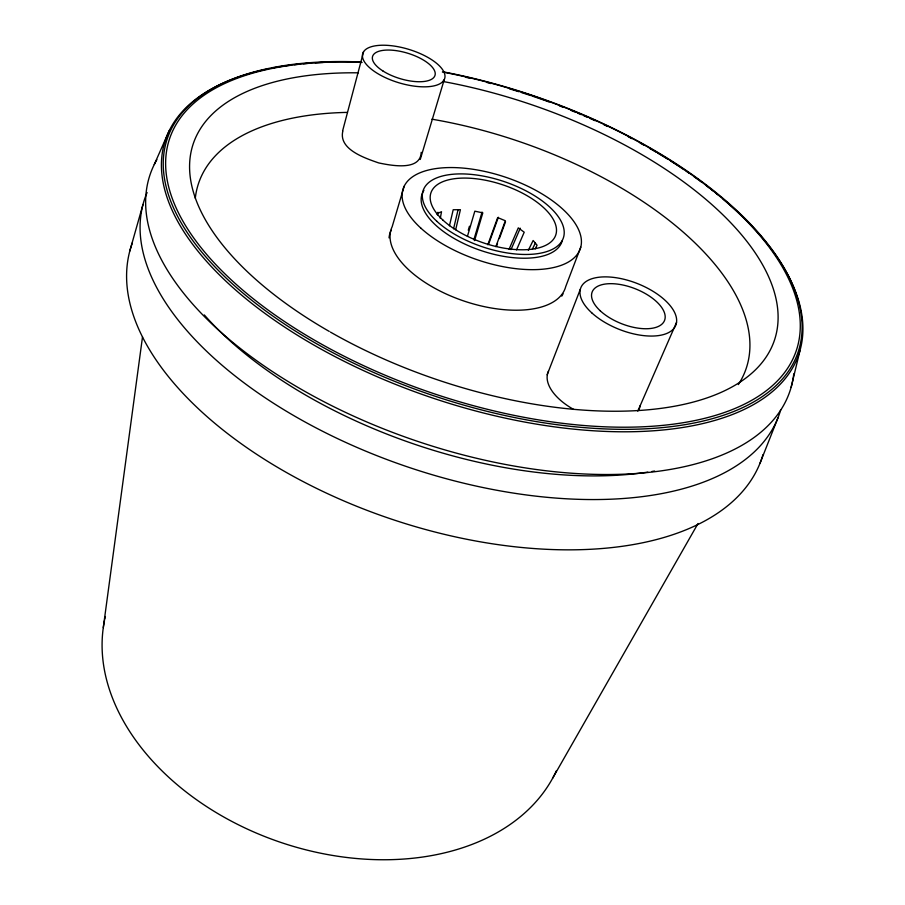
<?xml version="1.0" encoding="UTF-8"?>
<svg xmlns="http://www.w3.org/2000/svg" width="905" height="905" viewBox="0 0 905 905"><rect width="100%" height="100%" fill="white"/><g stroke="black" fill="none" stroke-linecap="round" stroke-linejoin="round"><path stroke-width="1.36" d="M103.294 627.617L142.515 336.909M437.466 214.949L437.963 212.279M440.271 218.388L441.527 211.713L436.549 213.806M449.446 225.798L453.201 209.745L460.407 209.7L455.679 229.712M453.575 228.773L457.975 210.118M791.117 387.306L799.941 350.699M342.599 130.954L363.561 51.811M129.777 251.138L142.979 204.53M468.281 230.209L469.446 226.25M467.433 236.307L474.831 211.182L482.818 212.867L474.571 240.594M404.184 186.249L392.182 226.669A91.891 44.82 18.7 0 0 462.817 300.641A91.891 44.82 18.7 0 0 565.727 286.568L580.75 247.144M473.847 239.78L482.071 212.087M420.259 159.461L444.253 79.572A42.829 17.421 16.9 0 0 390.293 45.589A42.829 17.421 16.9 0 0 376.604 72.898A42.829 17.421 16.9 0 0 444.253 79.572M487.818 244.769L497.682 217.573L505.329 220.752L495.872 246.646M488.519 244.407L498.372 217.257M496.551 246.273L497.501 243.683M499.39 238.513L505.533 221.714M547.14 374.794L580.331 289.261M760.132 462.93L777.938 417.929M509.051 249.316L518.294 227.868L524.21 232.212L516.551 249.893M511.008 249.622L520.262 228.207M637.776 411.164L676.51 322.452M154.269 164.518L169.371 130.377M528.339 250.3L533.135 240.504L537.061 245.198L535.251 248.875M532.423 248.999L535.421 242.891M342.837 131.078C338.323 149.472 365.201 158.194 378.686 162.923C390.745 165.4 420.463 171.43 421.21 152.323M552.65 778.221L698.038 523.486M563.046 293.763A91.756 44.922 18.7 0 1 561.779 296.116M389.048 237.868A91.756 44.922 18.7 0 1 391.107 230.277M562.254 240.764A73.893 34.469 18.7 0 1 477.512 249.328A73.893 34.469 18.7 0 1 423.913 190.355M723.129 199.1A334.341 158.986 18.7 0 1 694.429 425.384A334.341 158.986 18.7 0 1 242.155 295.596A334.341 158.986 18.7 0 1 268.842 68.735M271.523 68.192A334.341 158.986 18.7 0 1 290.573 65.126M294.363 64.662A334.341 158.986 18.7 0 1 298.186 64.232M303.345 63.723A334.341 158.986 18.7 0 1 308.548 63.282M315.132 62.83A334.341 158.986 18.7 0 1 323.142 62.434M465.475 77.208A334.341 158.986 18.7 0 1 469.491 78.135M486.867 82.457A334.341 158.986 18.7 0 1 490.872 83.532M509.526 88.837A334.341 158.986 18.7 0 1 518.814 91.688M521.461 92.525A334.341 158.986 18.7 0 1 530.715 95.545M532.027 95.987A334.341 158.986 18.7 0 1 543.848 100.082M545.149 100.546A334.341 158.986 18.7 0 1 549.075 101.971M559.471 105.862A334.341 158.986 18.7 0 1 563.351 107.367M571.066 110.433A334.341 158.986 18.7 0 1 574.913 112.005M577.469 113.057A334.341 158.986 18.7 0 1 581.282 114.664M583.827 115.738A334.341 158.986 18.7 0 1 587.617 117.379M590.139 118.487A334.341 158.986 18.7 0 1 595.173 120.716M603.895 124.72A334.341 158.986 18.7 0 1 607.606 126.462M628.285 136.745A334.341 158.986 18.7 0 1 631.871 138.623M640.152 143.069A334.341 158.986 18.7 0 1 643.67 145.015M649.473 148.284A334.341 158.986 18.7 0 1 656.351 152.278M657.483 152.945A334.341 158.986 18.7 0 1 667.596 159.076M670.91 161.158A334.341 158.986 18.7 0 1 678.546 166.068M679.621 166.769A334.341 158.986 18.7 0 1 683.897 169.62M686.024 171.056A334.341 158.986 18.7 0 1 689.18 173.228M693.796 176.464A334.341 158.986 18.7 0 1 698.355 179.733M699.486 180.548A334.341 158.986 18.7 0 1 701.726 182.199M706.149 185.525A334.341 158.986 18.7 0 1 709.43 188.036M710.516 188.874A334.341 158.986 18.7 0 1 713.728 191.407M715.855 193.104A334.341 158.986 18.7 0 1 717.959 194.813M443.303 71.857A332.961 158.081 18.7 0 1 786.773 373.607A332.961 158.081 18.7 0 1 265.9 311.06A332.961 158.081 18.7 0 1 361.197 61.992M442.398 72.004A330.777 156.927 18.7 0 1 785.37 371.502A330.777 156.927 18.7 0 1 268.072 310.03A330.777 156.927 18.7 0 1 362.079 62.456M442.715 81.439A306.738 145.388 18.7 0 1 771.999 346.468A306.738 145.388 18.7 0 1 330.404 332.078M329.228 331.4A306.738 145.388 18.7 0 1 190.039 158.318A306.738 145.388 18.7 0 1 358.346 72.83M431.923 119.189A289.034 142.277 18.7 0 1 738.356 384.58M195.288 198.274A289.034 142.277 18.7 0 1 347.452 112.39M793.787 373.788A337.746 166.871 18.7 0 1 417.816 441.425A337.746 166.871 18.7 0 1 156.87 159.653M573.702 409.456A49.142 25.94 21.9 0 1 548.498 371.141M640.152 405.689A49.142 25.94 21.9 0 1 638.907 409.592M780.664 409.942A335.088 169.665 18.7 0 1 405.101 466.075A335.088 169.665 18.7 0 1 147.096 192.55M762.994 454.638A332.667 176.339 18.7 0 1 391.514 519.142A332.667 176.339 18.7 0 1 132.413 242.755M556.462 770.63A238.931 168.884 18.7 0 1 282.405 842.951A238.931 168.884 18.7 0 1 104.528 620.423M104.765 619.246A238.931 168.884 18.7 0 1 105.387 616.497M654.609 471.03A319.68 159.868 18.7 0 1 651.917 471.482M647.844 472.116A319.68 159.868 18.7 0 1 204.315 314.94M421.04 228.298A93.487 43.621 18.7 0 0 574.845 257.178A93.487 43.621 18.7 0 0 479.412 170.355A93.487 43.621 18.7 0 0 421.04 228.298M443.031 220.186A65.873 30.589 18.7 0 0 551.564 241.386A65.873 30.589 18.7 0 0 485.442 180.231A65.873 30.589 18.7 0 0 443.031 220.186M436.9 221.363A74.006 34.379 18.7 0 0 558.781 244.927A74.006 34.379 18.7 0 0 484.107 176.26A74.006 34.379 18.7 0 0 436.9 221.363M383.019 71.043A32.625 13.27 16.9 0 0 434.638 76.269A32.625 13.27 16.9 0 0 393.72 50.341A32.625 13.27 16.9 0 0 383.019 71.043M591.7 312.791A51.053 24.65 21.5 0 0 673.942 328.379A51.053 24.65 21.5 0 0 619.258 278.265A51.053 24.65 21.5 0 0 591.7 312.791M600.332 310.89A38.892 18.767 21.5 0 0 663.048 322.983A38.892 18.767 21.5 0 0 621.667 284.77A38.892 18.767 21.5 0 0 600.332 310.89"/></g></svg>
